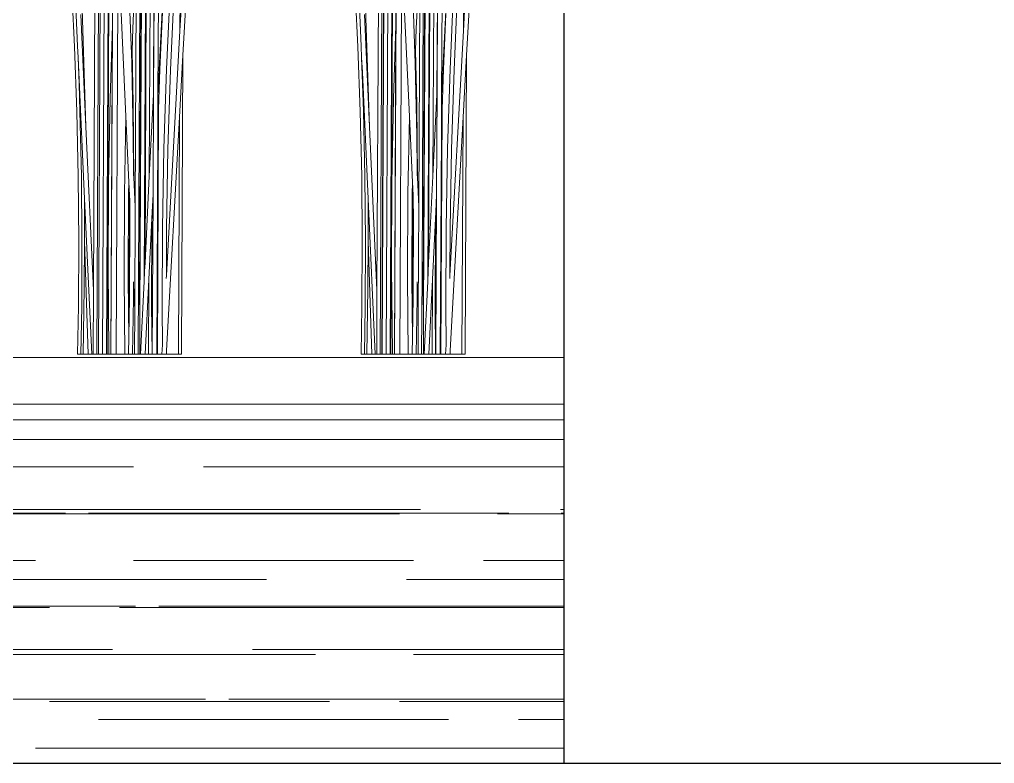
# Model space of a CAD drawing. Header units: inches. Extents: x 249 to 1192, y -18 to 440.
# Drawn here: x 631.298 to 633.387, y 180.067 to 181.661 of the extents above; entities that cross this region are included whole.
import ezdxf

# ---------------------------------------------------------------- set-up
doc = ezdxf.new("R2010")
doc.units = ezdxf.units.IN
doc.header["$MEASUREMENT"] = 0
for name, color, linetype, lineweight in [('ARSIR BETON', 8, 'Continuous', 0), ('DINDING', 6, 'Continuous', 0), ('VEGETASI', 60, 'Continuous', 0)]:
    doc.layers.add(name, color=color, linetype=linetype, lineweight=lineweight)
doc.layers.add('GROUND', color=36, linetype='Continuous')
doc.layers.add('KOLOM', color=5, linetype='Continuous')

# ---------------------------------------------------------------- blocks, each defined once
blk = doc.blocks.new('ampak samping')
at = {"layer": 'ARSIR BETON'}
h = blk.add_hatch(dxfattribs=at)
h.set_pattern_fill('AR-RROOF', color=256, scale=0.15, style=0)
h.set_pattern_definition([(0, (360.65685, 147.6105), (0.33, 0.15), [2.25, -0.3, 0.75, -0.15]), (0, (360.85635, 147.6855), (-0.15, 0.1995), [0.45, -0.0495, 0.9, -0.1125]), (0, (360.73185, 147.738), (0.78, 0.1005), [1.2, -0.21, 0.6, -0.15])])
h.paths.add_polyline_path([(634.7993, 180.8367), (634.7993, 180.0667), (635.4053, 180.0667), (635.4053, 180.8367)])
h.paths.add_polyline_path([(632.4637, 180.0667), (632.4637, 180.8367), (629.6053, 180.8367), (629.6053, 180.1044), (630.0622, 180.0667)])
h.paths.add_polyline_path([(633.4673, 180.8367), (633.4673, 180.0667), (633.7993, 180.0667), (633.7993, 180.8367)])
for p, q in [((631.4404, 181.4305), (631.4564, 181.0807)), ((632.0478, 181.4305), (632.0638, 181.0807)), ((631.5423, 181.3362), (631.5417, 181.4125)), ((631.5942, 181.417), (631.592, 180.9436)), ((632.1497, 181.3362), (632.1491, 181.4125)), ((632.2017, 181.417), (632.1994, 180.9436)), ((631.6045, 181.2138), (631.6075, 181.3844)), ((631.613, 181.2132), (631.6161, 181.3832)), ((632.2119, 181.2138), (632.215, 181.3844)), ((632.2205, 181.2132), (632.2235, 181.3832)), ((631.4248, 181.1854), (631.4236, 181.3245)), ((631.4319, 181.1855), (631.4306, 181.3251)), ((631.5424, 181.3254), (631.5423, 181.3362)), ((631.5423, 181.3362), (631.543, 181.3222)), ((631.5761, 181.3251), (631.5669, 181.1397)), ((632.0322, 181.1854), (632.031, 181.3245)), ((632.0393, 181.1855), (632.0381, 181.3251)), ((632.1498, 181.3254), (632.1497, 181.3362)), ((632.1497, 181.3362), (632.1504, 181.3222)), ((632.1836, 181.3251), (632.1744, 181.1397)), ((631.4876, 181.1287), (631.4884, 181.3102)), ((631.5318, 181.2866), (631.5323, 181.3125)), ((631.5323, 181.3125), (631.5336, 181.2842)), ((631.543, 181.3222), (631.5458, 181.2604)), ((632.095, 181.1287), (632.0959, 181.3102)), ((632.1392, 181.2866), (632.1397, 181.3125)), ((632.1397, 181.3125), (632.141, 181.2842)), ((632.1504, 181.3222), (632.1532, 181.2604)), ((631.522, 181.1088), (631.5228, 181.2872)), ((631.531, 181.1088), (631.5318, 181.2866)), ((631.5327, 181.0979), (631.5336, 181.2842)), ((631.5336, 181.2842), (631.5341, 181.2731)), ((631.5341, 181.2731), (631.534, 181.2841)), ((631.5841, 181.2856), (631.5823, 181.2483)), ((631.5841, 181.2856), (631.5825, 180.9436)), ((632.1294, 181.1088), (632.1302, 181.2872)), ((632.1384, 181.1088), (632.1392, 181.2866)), ((632.1401, 181.0979), (632.141, 181.2842)), ((632.141, 181.2842), (632.1415, 181.2731)), ((632.1415, 181.2731), (632.1414, 181.2841)), ((632.1915, 181.2856), (632.1897, 181.2483)), ((632.1915, 181.2856), (632.1899, 180.9436)), ((631.4376, 181.2494), (631.4374, 181.2767)), ((631.4374, 181.2767), (631.4527, 180.9436)), ((631.5344, 181.2379), (631.5341, 181.2731)), ((632.0451, 181.2494), (632.0448, 181.2767)), ((632.0448, 181.2767), (632.0601, 180.9436)), ((632.1418, 181.2379), (632.1415, 181.2731)), ((631.4373, 181.186), (631.4376, 181.2494)), ((631.5448, 181.0404), (631.5458, 181.2604)), ((631.5823, 181.2483), (631.5751, 181.1039)), ((631.5818, 181.2192), (631.5823, 181.2483)), ((632.0448, 181.186), (632.0451, 181.2494)), ((632.1522, 181.0404), (632.1532, 181.2604)), ((632.1897, 181.2483), (632.1825, 181.1039)), ((632.1892, 181.2192), (632.1897, 181.2483)), ((631.5336, 181.064), (631.5344, 181.2379)), ((631.581, 181.0504), (631.5818, 181.2192)), ((632.141, 181.064), (632.1418, 181.2379)), ((632.1884, 181.0504), (632.1892, 181.2192)), ((631.6037, 181.0431), (631.6045, 181.2138)), ((631.6126, 181.1123), (631.613, 181.2132)), ((632.2111, 181.0431), (632.2119, 181.2138)), ((632.22, 181.1123), (632.2205, 181.2132)), ((631.4242, 181.0463), (631.4248, 181.1854)), ((631.4312, 181.0458), (631.4319, 181.1855)), ((631.4369, 181.0844), (631.4373, 181.186)), ((631.4373, 181.186), (631.4454, 180.9436)), ((632.0316, 181.0463), (632.0322, 181.1854)), ((632.0386, 181.0458), (632.0393, 181.1855)), ((632.0443, 181.0844), (632.0448, 181.186)), ((632.0448, 181.186), (632.0528, 180.9436)), ((631.5669, 181.1397), (631.566, 181.1212)), ((632.1744, 181.1397), (632.1734, 181.1212)), ((631.4893, 180.9471), (631.4876, 181.1287)), ((631.566, 181.1212), (631.5649, 181.0993)), ((632.0967, 180.9471), (632.095, 181.1287)), ((632.1734, 181.1212), (632.1724, 181.0993)), ((631.5234, 180.9436), (631.522, 181.1088)), ((631.5316, 181.0369), (631.531, 181.1088)), ((631.5316, 181.0369), (631.5327, 181.0979)), ((631.5425, 181.0903), (631.5425, 181.0984)), ((631.552, 180.9436), (631.5528, 181.109)), ((631.5528, 181.109), (631.5549, 181.0615)), ((631.5649, 181.0993), (631.5572, 180.9436)), ((631.5751, 181.1039), (631.5672, 180.9436)), ((631.5744, 180.9436), (631.5751, 181.1039)), ((631.6126, 181.1123), (631.6122, 181.1055)), ((632.1308, 180.9436), (632.1294, 181.1088)), ((632.139, 181.0369), (632.1384, 181.1088)), ((632.139, 181.0369), (632.1401, 181.0979)), ((632.1499, 181.0903), (632.1499, 181.0984)), ((632.1594, 180.9436), (632.1602, 181.109)), ((632.1602, 181.109), (632.1624, 181.0615)), ((632.1724, 181.0993), (632.1646, 180.9436)), ((632.1825, 181.1039), (632.1746, 180.9436)), ((632.1818, 180.9436), (632.1825, 181.1039)), ((632.22, 181.1123), (632.2196, 181.1055)), ((631.4343, 180.9436), (631.4369, 181.0844)), ((631.4558, 180.9436), (631.4564, 181.0807)), ((631.5424, 181.0634), (631.5425, 181.0903)), ((631.5425, 181.0903), (631.5448, 181.0404)), ((632.0417, 180.9436), (632.0443, 181.0844)), ((632.0632, 180.9436), (632.0638, 181.0807)), ((632.1498, 181.0634), (632.1499, 181.0903)), ((632.1499, 181.0903), (632.1522, 181.0404)), ((631.5321, 180.9814), (631.5336, 181.064)), ((631.5402, 180.9436), (631.5424, 181.0634)), ((631.5549, 181.0615), (631.5561, 181.0356)), ((632.1395, 180.9814), (632.141, 181.064)), ((632.1476, 180.9436), (632.1498, 181.0634)), ((632.1624, 181.0615), (632.1635, 181.0356)), ((631.4223, 180.9436), (631.4242, 181.0463)), ((631.4294, 180.9436), (631.4312, 181.0458)), ((631.5321, 180.9814), (631.5316, 181.0369)), ((631.5443, 180.9436), (631.5448, 181.0404)), ((631.5557, 180.9436), (631.5561, 181.0356)), ((631.5819, 180.9436), (631.581, 181.0504)), ((631.6043, 180.9639), (631.6037, 181.0431)), ((632.0297, 180.9436), (632.0316, 181.0463)), ((632.0368, 180.9436), (632.0386, 181.0458)), ((632.1395, 180.9814), (632.139, 181.0369)), ((632.1517, 180.9436), (632.1522, 181.0404)), ((632.1631, 180.9436), (632.1635, 181.0356)), ((632.1893, 180.9436), (632.1884, 181.0504)), ((632.2118, 180.9639), (632.2111, 181.0431)), ((631.5314, 180.9436), (631.5321, 180.9814)), ((631.6046, 180.9694), (631.6043, 180.9639)), ((632.1388, 180.9436), (632.1395, 180.9814)), ((632.2121, 180.9694), (632.2118, 180.9639)), ((631.6043, 180.9639), (631.6032, 180.9436)), ((631.613, 180.9517), (631.6127, 180.9463)), ((631.6131, 180.9436), (631.613, 180.9517)), ((632.2118, 180.9639), (632.2106, 180.9436)), ((632.2205, 180.9517), (632.2202, 180.9463)), ((632.2205, 180.9436), (632.2205, 180.9517)), ((631.4223, 180.9436), (631.4294, 180.9436)), ((631.4294, 180.9436), (631.4343, 180.9436)), ((631.4454, 180.9436), (631.4343, 180.9436)), ((631.4454, 180.9436), (631.4527, 180.9436)), ((631.4527, 180.9436), (631.4558, 180.9436)), ((631.4558, 180.9436), (631.4635, 180.9436)), ((631.467, 180.9436), (631.4635, 180.9436)), ((631.467, 180.9436), (631.4672, 180.9436)), ((631.4672, 180.9436), (631.4757, 180.9436)), ((631.4757, 180.9436), (631.476, 180.9436)), ((631.476, 180.9436), (631.4843, 180.9436)), ((631.4843, 180.9436), (631.4858, 180.9436)), ((631.4858, 180.9436), (631.4894, 180.9436)), ((631.4894, 180.9436), (631.4893, 180.9471)), ((631.4937, 180.9436), (631.4894, 180.9436)), ((631.4937, 180.9436), (631.4939, 180.9436)), ((631.4939, 180.9436), (631.5051, 180.9436)), ((631.5234, 180.9436), (631.5051, 180.9436)), ((631.5234, 180.9436), (631.5314, 180.9436)), ((631.5314, 180.9436), (631.5402, 180.9436)), ((631.5443, 180.9436), (631.5402, 180.9436)), ((631.5443, 180.9436), (631.552, 180.9436)), ((631.552, 180.9436), (631.5557, 180.9436)), ((631.5557, 180.9436), (631.5572, 180.9436)), ((631.5572, 180.9436), (631.5672, 180.9436)), ((631.5672, 180.9436), (631.5744, 180.9436)), ((631.5819, 180.9436), (631.5744, 180.9436)), ((631.5819, 180.9436), (631.5825, 180.9436)), ((631.5825, 180.9436), (631.592, 180.9436)), ((631.592, 180.9436), (631.5934, 180.9436)), ((631.6032, 180.9436), (631.5934, 180.9436)), ((631.6032, 180.9436), (631.6125, 180.9436)), ((631.6125, 180.9436), (631.6131, 180.9436)), ((631.6384, 180.9436), (631.6131, 180.9436)), ((631.6384, 180.9436), (631.6451, 180.9436)), ((632.0297, 180.9436), (632.0368, 180.9436)), ((632.0368, 180.9436), (632.0417, 180.9436)), ((632.0528, 180.9436), (632.0417, 180.9436)), ((632.0528, 180.9436), (632.0601, 180.9436)), ((632.0601, 180.9436), (632.0632, 180.9436)), ((632.0632, 180.9436), (632.0709, 180.9436)), ((632.0744, 180.9436), (632.0709, 180.9436)), ((632.0744, 180.9436), (632.0746, 180.9436)), ((632.0746, 180.9436), (632.0831, 180.9436)), ((632.0831, 180.9436), (632.0834, 180.9436)), ((632.0834, 180.9436), (632.0917, 180.9436)), ((632.0917, 180.9436), (632.0932, 180.9436)), ((632.0932, 180.9436), (632.0968, 180.9436)), ((632.0968, 180.9436), (632.0967, 180.9471)), ((632.1012, 180.9436), (632.0968, 180.9436)), ((632.1012, 180.9436), (632.1013, 180.9436)), ((632.1013, 180.9436), (632.1125, 180.9436)), ((632.1308, 180.9436), (632.1125, 180.9436)), ((632.1308, 180.9436), (632.1388, 180.9436)), ((632.1388, 180.9436), (632.1476, 180.9436)), ((632.1517, 180.9436), (632.1476, 180.9436)), ((632.1517, 180.9436), (632.1594, 180.9436)), ((632.1594, 180.9436), (632.1631, 180.9436)), ((632.1631, 180.9436), (632.1646, 180.9436)), ((632.1646, 180.9436), (632.1746, 180.9436)), ((632.1746, 180.9436), (632.1818, 180.9436)), ((632.1893, 180.9436), (632.1818, 180.9436)), ((632.1893, 180.9436), (632.1899, 180.9436)), ((632.1899, 180.9436), (632.1994, 180.9436)), ((632.1994, 180.9436), (632.2008, 180.9436)), ((632.2106, 180.9436), (632.2008, 180.9436)), ((632.2106, 180.9436), (632.2199, 180.9436)), ((632.2199, 180.9436), (632.2205, 180.9436)), ((632.2458, 180.9436), (632.2205, 180.9436)), ((632.2458, 180.9436), (632.2526, 180.9436))]:
    blk.add_line(p, q)
at = {"layer": 'DINDING'}
for points in [[(632.4637, 180.9367), (629.5053, 180.9367), (629.5053, 180.8367), (632.4637, 180.8367)], [(632.4637, 180.8367), (629.6053, 180.8367), (629.6053, 180.1044)], [(629.6053, 180.1044), (629.6053, 180.8367), (632.4637, 180.8367)], [(634.7993, 180.8367), (635.4053, 180.8367), (635.4053, 180.0667), (630.0622, 180.0667)]]:
    blk.add_lwpolyline(points, dxfattribs=at)
at = {"layer": 'GROUND'}
blk.add_lwpolyline([(654.0126, 180.0667), (596.1839, 180.0667)], dxfattribs=at)
at = {"layer": 'KOLOM'}
blk.add_lwpolyline([(632.4637, 182.8312), (632.4637, 180.0667)], dxfattribs=at)
at = {"layer": 'VEGETASI'}
for p, q in [((631.3937, 182.839), (631.4404, 181.4305)), ((631.503, 182.8362), (631.4939, 180.9436)), ((632.0011, 182.839), (632.0478, 181.4305)), ((632.1104, 182.8362), (632.1013, 180.9436)), ((631.4564, 181.0807), (631.4634, 182.5593)), ((632.0638, 181.0807), (632.0708, 182.5593)), ((631.4635, 180.9436), (631.4707, 182.4889)), ((632.0709, 180.9436), (632.0781, 182.4889)), ((631.474, 182.4573), (631.467, 180.9436)), ((631.4744, 182.4537), (631.4672, 180.9436)), ((631.6972, 182.4694), (631.6482, 181.5845)), ((632.0814, 182.4573), (632.0744, 180.9436)), ((632.0818, 182.4537), (632.0746, 180.9436)), ((632.3047, 182.4694), (632.2556, 181.5845)), ((631.5893, 182.372), (631.5852, 181.5073)), ((632.1967, 182.372), (632.1926, 181.5073)), ((631.4825, 182.3653), (631.4757, 180.9436)), ((631.476, 180.9436), (631.4826, 182.3635)), ((631.5888, 182.3669), (631.5848, 181.5001)), ((632.0899, 182.3653), (632.0831, 180.9436)), ((632.0834, 180.9436), (632.09, 182.3635)), ((632.1962, 182.3669), (632.1922, 181.5001)), ((631.4843, 180.9436), (631.4905, 182.2758)), ((631.5761, 181.3251), (631.5806, 182.2752)), ((632.0917, 180.9436), (632.098, 182.2758)), ((632.1836, 181.3251), (632.188, 182.2752)), ((631.5708, 182.1603), (631.566, 181.1212)), ((631.5669, 181.1397), (631.5718, 182.1728)), ((632.1783, 182.1603), (632.1734, 181.1212)), ((632.1744, 181.1397), (632.1792, 182.1728)), ((631.5699, 182.1478), (631.5649, 181.0993)), ((631.6265, 182.1398), (631.5946, 181.4971)), ((632.1774, 182.1478), (632.1724, 181.0993)), ((632.2339, 182.1398), (632.202, 181.4971)), ((631.5608, 182.0215), (631.5561, 181.0356)), ((632.1682, 182.0215), (632.1635, 181.0356)), ((631.5593, 182.0005), (631.5549, 181.0615)), ((632.1667, 182.0005), (632.1624, 181.0615)), ((631.5528, 181.109), (631.5568, 181.9583)), ((632.1602, 181.109), (632.1642, 181.9583)), ((631.6417, 181.6364), (631.6431, 181.9484)), ((632.2491, 181.6364), (632.2505, 181.9484)), ((631.4971, 181.6501), (631.4981, 181.8789)), ((632.1045, 181.6501), (632.1056, 181.8789)), ((631.5092, 181.8138), (631.5051, 180.9436)), ((631.5092, 181.8138), (631.5258, 181.4529)), ((631.5406, 181.6414), (631.5484, 181.8152)), ((631.5458, 181.2604), (631.5484, 181.8152)), ((632.1167, 181.8138), (632.1125, 180.9436)), ((632.1167, 181.8138), (632.1332, 181.4529)), ((632.148, 181.6414), (632.1558, 181.8152)), ((632.1532, 181.2604), (632.1558, 181.8152)), ((631.649, 181.7693), (631.6417, 181.6364)), ((632.2564, 181.7693), (632.2491, 181.6364)), ((631.4156, 181.6022), (631.4089, 181.7405)), ((631.5986, 181.5545), (631.6061, 181.7217)), ((631.6129, 181.5546), (631.6205, 181.7244)), ((631.6215, 181.5528), (631.6291, 181.722)), ((632.023, 181.6022), (632.0163, 181.7405)), ((632.206, 181.5545), (632.2135, 181.7217)), ((632.2203, 181.5546), (632.2279, 181.7244)), ((632.2289, 181.5528), (632.2365, 181.722)), ((631.4858, 180.9436), (631.4894, 181.6998)), ((631.5957, 181.7187), (631.5946, 181.4971)), ((632.0932, 180.9436), (632.0968, 181.6998)), ((632.2031, 181.7187), (632.202, 181.4971)), ((631.4226, 181.6038), (631.4186, 181.6869)), ((631.5378, 181.5868), (631.534, 181.695)), ((632.03, 181.6038), (632.026, 181.6869)), ((632.1452, 181.5868), (632.1414, 181.695)), ((631.4293, 181.6713), (631.4404, 181.4305)), ((632.0367, 181.6713), (632.0478, 181.4305)), ((631.4919, 181.4916), (631.497, 181.6477)), ((631.4937, 180.9436), (631.4971, 181.6501)), ((631.497, 181.6477), (631.4937, 180.9436)), ((631.497, 181.6477), (631.4971, 181.6501)), ((631.5391, 181.5939), (631.5406, 181.6414)), ((632.0993, 181.4916), (632.1044, 181.6477)), ((632.1012, 180.9436), (632.1045, 181.6501)), ((632.1044, 181.6477), (632.1012, 180.9436)), ((632.1044, 181.6477), (632.1045, 181.6501)), ((632.1465, 181.5939), (632.148, 181.6414)), ((631.6417, 181.6364), (631.6126, 181.1123)), ((632.2491, 181.6364), (632.22, 181.1123)), ((631.4206, 181.4635), (631.4156, 181.6022)), ((631.4235, 181.5796), (631.4226, 181.6038)), ((632.028, 181.4635), (632.023, 181.6022)), ((632.0309, 181.5796), (632.03, 181.6038)), ((631.4255, 181.5229), (631.4235, 181.5796)), ((631.4235, 181.5796), (631.425, 181.5477)), ((631.5383, 181.567), (631.5378, 181.5868)), ((631.5383, 181.567), (631.5391, 181.5939)), ((631.5416, 181.4809), (631.5391, 181.5939)), ((631.6482, 181.5845), (631.6408, 181.4517)), ((631.6451, 180.9436), (631.6482, 181.5845)), ((632.0329, 181.5229), (632.0309, 181.5796)), ((632.0309, 181.5796), (632.0324, 181.5477)), ((632.1457, 181.567), (632.1452, 181.5868)), ((632.1457, 181.567), (632.1465, 181.5939)), ((632.149, 181.4809), (632.1465, 181.5939)), ((632.2556, 181.5845), (632.2482, 181.4517)), ((632.2526, 180.9436), (632.2556, 181.5845)), ((631.5417, 181.4125), (631.5383, 181.567)), ((631.5958, 181.4678), (631.5986, 181.5545)), ((631.6075, 181.3844), (631.6129, 181.5546)), ((632.1491, 181.4125), (632.1457, 181.567)), ((632.2033, 181.4678), (632.206, 181.5545)), ((632.215, 181.3844), (632.2203, 181.5546)), ((631.4255, 181.5229), (631.425, 181.5477)), ((631.425, 181.5477), (631.4374, 181.2767)), ((631.6161, 181.3832), (631.6215, 181.5528)), ((632.0329, 181.5229), (632.0324, 181.5477)), ((632.0324, 181.5477), (632.0448, 181.2767)), ((632.2235, 181.3832), (632.2289, 181.5528)), ((631.4276, 181.4646), (631.4255, 181.5229)), ((632.035, 181.4646), (632.0329, 181.5229)), ((631.4884, 181.3102), (631.4919, 181.4916)), ((631.5848, 181.5001), (631.5761, 181.3251)), ((631.5852, 181.5073), (631.5841, 181.2856)), ((631.5852, 181.5073), (631.5848, 181.5001)), ((631.5946, 181.4971), (631.5942, 181.417)), ((632.0959, 181.3102), (632.0993, 181.4916)), ((632.1922, 181.5001), (632.1836, 181.3251)), ((632.1926, 181.5073), (632.1915, 181.2856)), ((632.1926, 181.5073), (632.1922, 181.5001)), ((632.202, 181.4971), (632.2017, 181.417)), ((631.543, 181.3222), (631.5416, 181.4809)), ((632.1504, 181.3222), (632.149, 181.4809)), ((631.4236, 181.3245), (631.4206, 181.4635)), ((631.4306, 181.3251), (631.4276, 181.4646)), ((631.5228, 181.2872), (631.5258, 181.4529)), ((631.5258, 181.4529), (631.5323, 181.3125)), ((631.5958, 181.4678), (631.5934, 180.9436)), ((631.5942, 181.417), (631.5958, 181.4678)), ((631.6408, 181.4517), (631.613, 180.9517)), ((631.6384, 180.9436), (631.6408, 181.4517)), ((632.031, 181.3245), (632.028, 181.4635)), ((632.0381, 181.3251), (632.035, 181.4646)), ((632.1302, 181.2872), (632.1332, 181.4529)), ((632.1332, 181.4529), (632.1397, 181.3125)), ((632.2033, 181.4678), (632.2008, 180.9436)), ((632.2017, 181.417), (632.2033, 181.4678)), ((632.2482, 181.4517), (632.2205, 180.9517)), ((632.2458, 180.9436), (632.2482, 181.4517))]:
    blk.add_line(p, q, dxfattribs=at)

msp = doc.modelspace()

# ---------------------------------------------------------------- block references
at = {"layer": 'DINDING'}
msp.add_blockref('ampak samping', (0, 0), dxfattribs=at)

doc.saveas('drawing.dxf')
